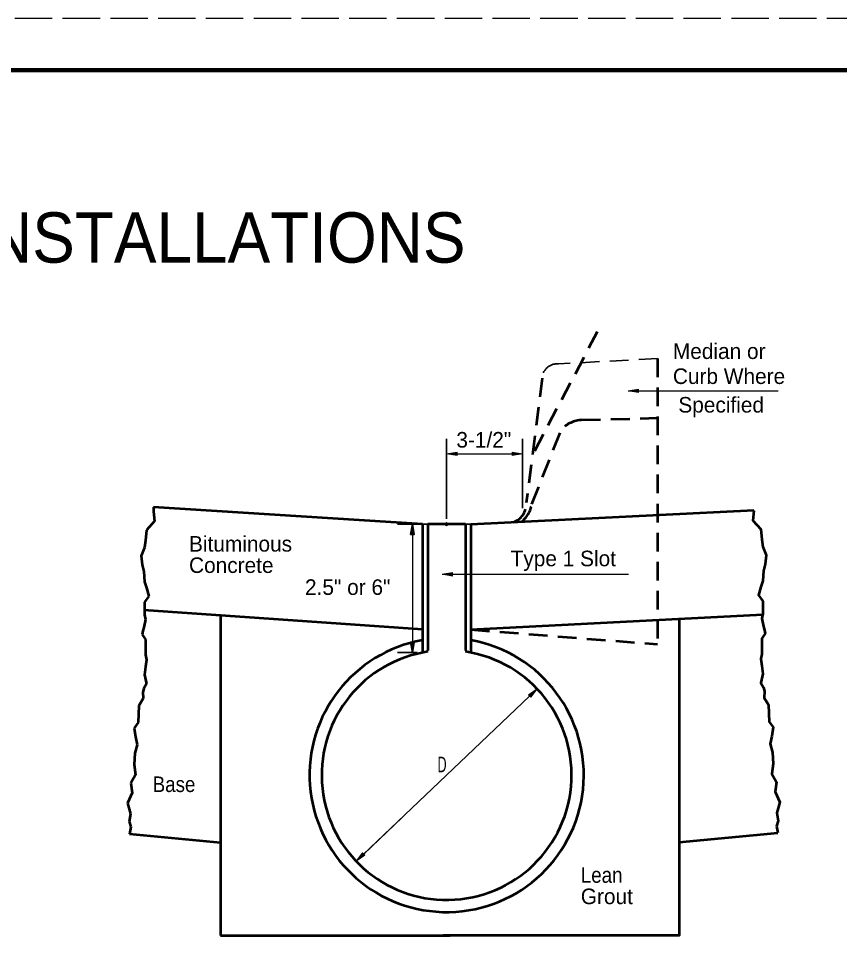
# Model space of a CAD drawing. Extents: x 105.4 to 140.8, y 56.9 to 78.9.
# Drawn here: x 115.92 to 123.83, y 70.03 to 78.87 of the extents above; entities that cross this region are included whole.
import ezdxf

# ---------------------------------------------------------------- set-up
doc = ezdxf.new("R2010")
doc.units = 0
doc.header["$LTSCALE"] = 0.06
doc.header["$PDMODE"] = 32
doc.header["$PDSIZE"] = 0.03
doc.linetypes.add('LONG_DASHED', pattern=[7.5, 6, -1.5])
doc.linetypes.add('MEDIUM_DASHED', pattern=[4.5, 3, -1.5])
for name, color, linetype, lineweight in [('1', 7, 'Continuous', 53), ('2', 7, 'MEDIUM_DASHED', 53), ('3', 7, 'Continuous', 13), ('6', 7, 'Continuous', 13)]:
    doc.layers.add(name, color=color, linetype=linetype, lineweight=lineweight)

msp = doc.modelspace()

# ---------------------------------------------------------------- hatches: boundary and pattern name
at = {"layer": '1'}
for points in [[(120.1485, 74.65567), (120.1485, 74.68908), (120.0485, 74.67242), (120.0485, 74.67242)], [(120.67933, 74.65567), (120.67933, 74.68908), (120.77933, 74.67242), (120.77933, 74.67242)], [(119.70158, 73.8945), (119.73492, 73.8945), (119.71825, 73.9945), (119.71825, 73.9945)], [(119.70158, 72.85733), (119.73492, 72.85733), (119.71825, 72.75733), (119.71825, 72.75733)]]:
    msp.add_hatch(color=256, dxfattribs=at).paths.add_polyline_path(points)
at = {"layer": '3'}
for points in [[(121.79783, 75.279), (121.89633, 75.29642), (121.89633, 75.26158), (121.89633, 75.26158)], [(120.00642, 73.512), (120.10483, 73.52942), (120.10483, 73.49458), (120.10483, 73.49458)], [(120.83533, 72.35075), (120.85833, 72.32667), (120.91925, 72.40767), (120.91925, 72.40767)], [(119.26083, 70.80483), (119.23783, 70.829), (119.17683, 70.748), (119.17683, 70.748)]]:
    msp.add_hatch(color=256, dxfattribs=at).paths.add_polyline_path(points)

# ---------------------------------------------------------------- linework, layer by layer
at = {"layer": '1', "linetype": 'LONG_DASHED', "lineweight": 25}
msp.add_line((140.63017, 78.86758), (105.43017, 78.86758), dxfattribs=at)
at = {"layer": '1', "lineweight": 158}
msp.add_line((140.54683, 78.36758), (108.04683, 78.36758), dxfattribs=at)
at = {"layer": '1', "lineweight": 35}
for p, q in [((120.0485, 74.04442), (120.0485, 74.81642)), ((120.77933, 74.14717), (120.77933, 74.81642)), ((119.76475, 73.9945), (119.57425, 73.9945)), ((119.86717, 73.9945), (119.81475, 73.9945)), ((119.86717, 73.9945), (120.22967, 73.9945)), ((120.22967, 73.9945), (120.28217, 73.9945)), ((119.76475, 72.75733), (119.57425, 72.75733))]:
    msp.add_line(p, q, dxfattribs=at)
at = {"layer": '1', "lineweight": 25}
for p, q in [((120.1485, 74.67242), (120.67933, 74.67242)), ((119.71825, 73.8945), (119.71825, 72.85733))]:
    msp.add_line(p, q, dxfattribs=at)
at = {"layer": '1'}
for p, q in [((117.22375, 74.157), (117.22375, 74.11542)), ((119.81475, 73.9945), (117.22375, 74.157)), ((117.22375, 74.11542), (117.23442, 74.02258)), ((120.28217, 73.9945), (123.00817, 74.12842)), ((117.23442, 74.02258), (117.15883, 73.93667)), ((119.81475, 73.9945), (119.81475, 72.75733)), ((120.22967, 73.9945), (119.86717, 73.9945)), ((119.86717, 73.9945), (119.86717, 72.77642)), ((120.22967, 73.9945), (120.22967, 72.77642)), ((120.28217, 73.9945), (120.28217, 72.75733)), ((117.15883, 73.93667), (117.1485, 73.83775)), ((117.1485, 73.83775), (117.13725, 73.76908)), ((117.13725, 73.76908), (117.10525, 73.68808)), ((117.10525, 73.68808), (117.11567, 73.60142)), ((117.11567, 73.60142), (117.13158, 73.53767)), ((117.13158, 73.53767), (117.13725, 73.43975)), ((117.13725, 73.43975), (117.15883, 73.382)), ((117.15883, 73.382), (117.1805, 73.30133)), ((117.1805, 73.30133), (117.13725, 73.24275)), ((117.13725, 73.24275), (117.13725, 73.12175)), ((119.81475, 72.97908), (117.132, 73.16567)), ((117.13725, 73.12175), (117.1485, 73.07617)), ((117.8705, 73.11433), (117.8705, 70.03042)), ((120.28217, 72.97908), (123.09325, 73.12508)), ((117.13158, 73.00042), (117.12117, 72.96608)), ((117.1485, 73.07617), (117.13158, 73.00042)), ((117.12117, 72.96608), (117.11567, 72.93175)), ((117.11567, 72.93175), (117.1485, 72.88508)), ((117.1485, 72.88508), (117.1485, 72.73475)), ((117.1485, 72.73475), (117.15883, 72.68842)), ((117.15883, 72.68842), (117.1485, 72.61967)), ((117.1485, 72.61967), (117.13725, 72.54392)), ((117.13725, 72.54392), (117.15883, 72.458)), ((117.13158, 72.41175), (117.12117, 72.3765)), ((117.12117, 72.3765), (117.12683, 72.31383)), ((117.15883, 72.458), (117.13158, 72.41175)), ((117.12683, 72.31383), (117.08367, 72.24408)), ((117.08367, 72.24408), (117.07792, 72.08242)), ((117.07792, 72.08242), (117.04017, 72.03008)), ((117.04017, 72.03008), (117.05142, 71.94425)), ((117.05142, 71.94425), (117.0675, 71.86842)), ((117.0675, 71.86842), (117.04592, 71.78775)), ((117.04592, 71.78775), (117.04017, 71.67775)), ((117.04017, 71.67775), (117.05142, 71.57958)), ((117.05142, 71.57958), (117.00817, 71.49883)), ((117.00817, 71.49883), (117.01858, 71.40675)), ((117.01858, 71.40675), (116.97617, 71.30808)), ((116.97617, 71.30808), (117.0025, 71.204)), ((117.0025, 71.204), (116.99208, 71.12925)), ((116.99208, 71.12925), (117.00817, 71.0775)), ((117.00817, 71.0775), (116.99433, 71.00808)), ((123.22367, 71.08617), (123.23683, 71.02075)), ((117.8705, 70.92575), (116.99433, 71.00808)), ((122.28625, 70.93142), (123.23683, 71.02075)), ((117.8705, 70.03042), (120.08108, 70.03042))]:
    msp.add_line(p, q, dxfattribs=at)
at = {"layer": '1', "lineweight": 13}
for p, q in [((123.00817, 74.12842), (123.00817, 74.12417)), ((119.86717, 72.77642), (119.86717, 72.76642)), ((120.22967, 72.77642), (120.22967, 72.76642))]:
    msp.add_line(p, q, dxfattribs=at)
for points in [[(120.1485, 74.65567), (120.1485, 74.68908), (120.0485, 74.67242), (120.0485, 74.67242)], [(120.67933, 74.65567), (120.67933, 74.68908), (120.77933, 74.67242), (120.77933, 74.67242)]]:
    msp.add_lwpolyline(points, close=True, dxfattribs=at)
at = {"layer": '1'}
for points in [[(123.00817, 74.12417), (122.9975, 74.03125), (123.073, 73.94542), (123.08342, 73.84642), (123.09458, 73.77775), (123.12658, 73.69675), (123.11617, 73.61008), (123.10033, 73.54633), (123.09458, 73.44842), (123.073, 73.39075), (123.05142, 73.31), (123.09458, 73.25142), (123.09458, 73.13042), (123.08342, 73.08483), (123.10033, 73.00908), (123.11075, 72.97475), (123.11617, 72.94042), (123.08342, 72.89383), (123.08342, 72.74342), (123.073, 72.69708), (123.08342, 72.62833), (123.09458, 72.55258), (123.073, 72.46675), (123.10033, 72.42042), (123.11075, 72.38525), (123.105, 72.3225), (123.14817, 72.25275), (123.15392, 72.09108), (123.19167, 72.03875), (123.1805, 71.95292), (123.16433, 71.87717), (123.18592, 71.79642), (123.19167, 71.68642), (123.1805, 71.58825), (123.22367, 71.50758), (123.21325, 71.41542), (123.25575, 71.31675), (123.22942, 71.21267), (123.23983, 71.138), (123.22367, 71.08617)], [(122.28625, 73.08308), (122.28625, 70.03042), (120.01583, 70.03042)]]:
    msp.add_lwpolyline(points, dxfattribs=at)
at = {"layer": '1', "lineweight": 35}
for points in [[(119.70158, 73.8945), (119.73492, 73.8945), (119.71825, 73.9945), (119.71825, 73.9945)], [(119.70158, 72.85733), (119.73492, 72.85733), (119.71825, 72.75733), (119.71825, 72.75733)]]:
    msp.add_lwpolyline(points, close=True, dxfattribs=at)
at = {"layer": '1'}
for centre, radius, start, end in [((120.04767, 71.57745), 1.31984, 100.16425, 268.24941), ((120.0492, 71.57745), 1.31984, 268.18246, 79.83575), ((120.04767, 71.57745), 1.20261, 98.63064, 268.18021), ((120.0492, 71.57745), 1.20261, 268.10673, 81.36935)]:
    msp.add_arc(centre, radius, start, end, dxfattribs=at)
at = {"layer": '2'}
for p, q in [((120.89675, 74.70075), (121.50533, 75.85842)), ((122.078, 75.59192), (122.078, 72.83767)), ((120.96958, 75.40075), (120.815, 74.2)), ((121.35108, 74.99858), (122.078, 75.01758)), ((120.86858, 74.18642), (121.15417, 74.90933)), ((120.28217, 72.97908), (122.078, 72.83767))]:
    msp.add_line(p, q, dxfattribs=at)
at = {"layer": '2', "lineweight": 35}
msp.add_line((122.078, 75.59192), (121.12592, 75.53783), dxfattribs=at)
msp.add_arc((121.1098, 75.39865), 0.14019, 83.3862, 179.12751, dxfattribs=at)
at = {"layer": '2'}
for centre, radius, start, end in [((121.369, 74.69718), 0.3019, 93.40118, 135.36212), ((120.63227, 74.18838), 0.18314, 288.31448, 3.62049), ((120.61833, 74.22265), 0.25286, 306.09551, 351.76274)]:
    msp.add_arc(centre, radius, start, end, dxfattribs=at)
at = {"layer": '3', "lineweight": 25}
for p, q in [((121.79783, 75.279), (123.23958, 75.279)), ((120.00642, 73.512), (121.79992, 73.512))]:
    msp.add_line(p, q, dxfattribs=at)
at = {"layer": '3', "lineweight": 35}
msp.add_line((120.84683, 72.33875), (119.17683, 70.748), dxfattribs=at)
at = {"layer": '3'}
msp.add_line((119.24933, 70.81692), (119.62317, 71.17308), dxfattribs=at)
for points in [[(121.79783, 75.279), (121.89633, 75.29642), (121.89633, 75.26158), (121.89633, 75.26158)], [(120.00642, 73.512), (120.10483, 73.52942), (120.10483, 73.49458), (120.10483, 73.49458)], [(120.83533, 72.35075), (120.85833, 72.32667), (120.91925, 72.40767), (120.91925, 72.40767)], [(119.26083, 70.80483), (119.23783, 70.829), (119.17683, 70.748), (119.17683, 70.748)]]:
    msp.add_lwpolyline(points, close=True, dxfattribs=at)
at = {"layer": '6'}
for p, q in [((120.77933, 74.67242), (120.77942, 74.67242)), ((120.77933, 74.09717), (120.77942, 74.09717))]:
    msp.add_line(p, q, dxfattribs=at)
at = {"layer": '6', "lineweight": 35}
for p, q in [((119.81475, 73.9945), (119.81483, 73.9945)), ((119.71825, 72.75733), (119.71833, 72.75733)), ((119.81475, 72.75733), (119.81483, 72.75733))]:
    msp.add_line(p, q, dxfattribs=at)
at = {"layer": '6'}
msp.add_point((120.0485, 73.99442), dxfattribs=at)

# ---------------------------------------------------------------- texts
at = {"layer": '1'}
msp.add_text('3-1/2"', height=0.15, dxfattribs=at).set_placement((120.14192, 74.73242))
at = {"layer": '3'}
for s, height, width, p in [('TYPICAL INSTALLATIONS', 0.4845, 0.95, (112.70525, 76.51408)), ('D', 0.15, 0.6, (119.961, 71.60442)), ('Base', 0.15, 0.9, (117.21717, 71.414)), ('Lean', 0.15, 0.9, (121.34017, 70.53975))]:
    msp.add_text(s, height=height, dxfattribs=dict(at, width=width)).set_placement(p)
for s, p in [('Median or', (122.22717, 75.58592)), ('Curb Where', (122.22717, 75.34508)), ('Specified', (122.27967, 75.0695)), ('Bituminous', (117.5675, 73.73025)), ('Type 1 Slot', (120.6645, 73.58908)), ('Concrete', (117.5675, 73.52458)), ('2.5" or 6"', (118.68433, 73.313)), ('Grout', (121.34017, 70.33408))]:
    msp.add_text(s, height=0.15, dxfattribs=at).set_placement(p)

doc.saveas('drawing.dxf')
